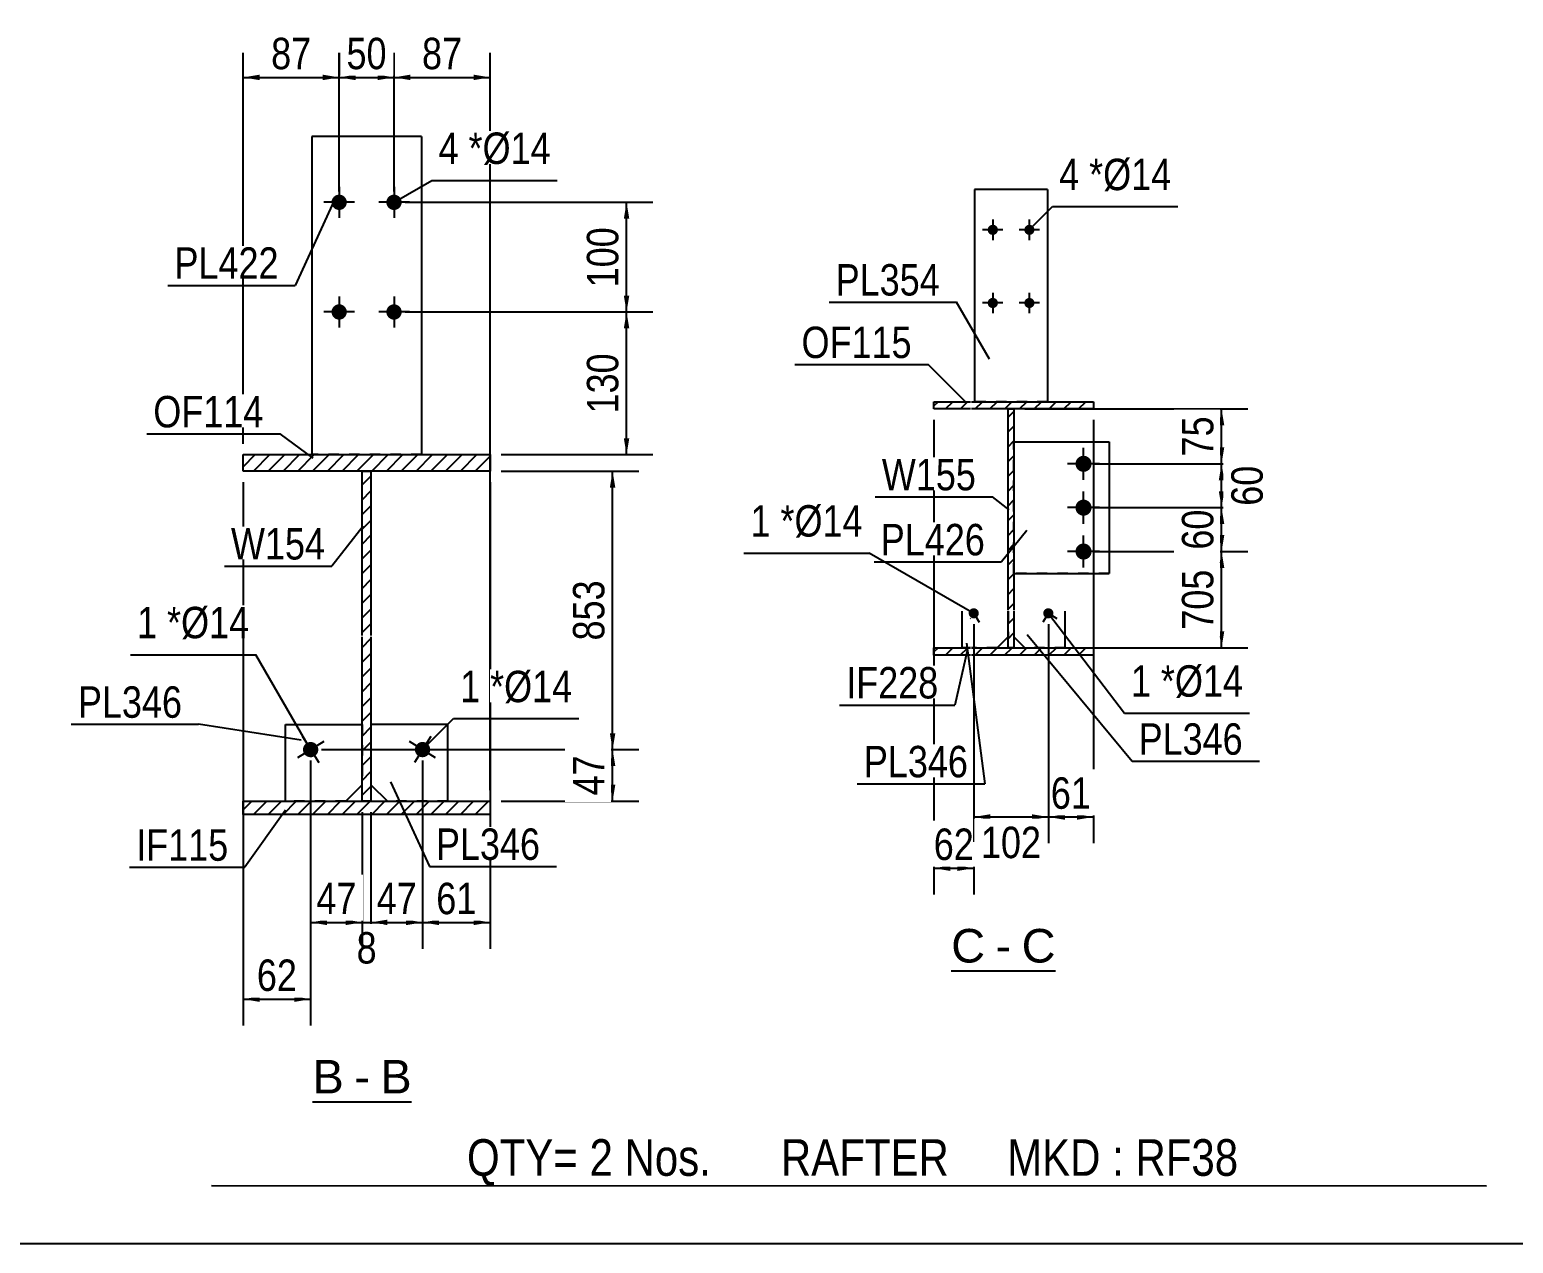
# Model space of a CAD drawing. Header units: millimetres. Extents: x -25 to 378, y -183 to 94.
# Drawn here: x 135.3 to 270.5, y -182.5 to -71.9 of the extents above; entities that cross this region are included whole.
import ezdxf

# ---------------------------------------------------------------- set-up
doc = ezdxf.new("R2010")
doc.units = ezdxf.units.MM
doc.linetypes.add('DXK_LINE_DOT1', pattern=[1.8814, 0.9407, -0.9407])
doc.styles.add('Arial', font='ARIAL.TTF', dxfattribs={"height": 0.2})
doc.styles.add('Arial Narrow', font='ARIALN.TTF', dxfattribs={"height": 0.2})

# ---------------------------------------------------------------- blocks, each defined once
blk = doc.blocks.new('Unknown-628699693-1211')
at = {"color": 5, "linetype": 'Continuous'}
blk.add_line((-22.03, -182.54), (377.97, -182.54), dxfattribs=at)
blk = doc.blocks.new('Unknown-628699693-12 - 2564')
at = {"color": 7, "linetype": 'Continuous'}
blk.add_line((219.28, -157.68), (228.78, -157.68), dxfattribs=at)
at = {"color": 0, "linetype": 'Continuous'}
for points in [[(222.36, -156.93), (222.36, -153.73), (219.28, -153.73), (219.28, -156.93)], [(224.74, -156.93), (224.74, -153.73), (223.32, -153.73), (223.32, -156.93)], [(228.78, -156.93), (228.78, -153.73), (225.7, -153.73), (225.7, -156.93)]]:
    blk.add_wipeout(points, dxfattribs=at)
at = {"color": 96, "linetype": 'Continuous', "style": 'Arial'}
for s, p in [('C', (219.28, -156.93)), ('C', (225.7, -156.93)), ('-', (223.32, -156.93))]:
    blk.add_text(s, height=3.06, dxfattribs=at).set_placement(p)
blk = doc.blocks.new('Unknown-628699693-16 - 2440')
at = {"color": 7, "linetype": 'Continuous'}
blk.add_line((161.07, -169.62), (170.1, -169.62), dxfattribs=at)
at = {"color": 0, "linetype": 'Continuous'}
for points in [[(163.92, -168.87), (163.92, -165.67), (161.07, -165.67), (161.07, -168.87)], [(166.3, -168.87), (166.3, -165.67), (164.88, -165.67), (164.88, -168.87)], [(170.1, -168.87), (170.1, -165.67), (167.26, -165.67), (167.26, -168.87)]]:
    blk.add_wipeout(points, dxfattribs=at)
at = {"color": 96, "linetype": 'Continuous', "style": 'Arial'}
for s, p in [('B', (161.07, -168.87)), ('B', (167.26, -168.87)), ('-', (164.88, -168.87))]:
    blk.add_text(s, height=3.06, dxfattribs=at).set_placement(p)
blk = doc.blocks.new('Part-628699693-2598 - 2564')
at = {"color": 2, "linetype": 'Continuous'}
for p, q in [((225, -109.45), (233.67, -109.45)), ((233.67, -109.45), (233.67, -121.45)), ((225, -121.45), (233.67, -121.45))]:
    blk.add_line(p, q, dxfattribs=at)
at = {"color": 7, "linetype": 'DXK_LINE_DOT1'}
for p, q in [((225, -121.45), (225, -109.45)), ((225, -109.45), (233.67, -109.45)), ((233.67, -121.45), (225, -121.45))]:
    blk.add_line(p, q, dxfattribs=at)
blk = doc.blocks.new('Part-628699693-3889 - 2564')
at = {"color": 7, "linetype": 'DXK_LINE_DOT1'}
for p, q in [((225, -124.89), (225, -127.22)), ((229.67, -128.22), (226, -128.22))]:
    blk.add_line(p, q, dxfattribs=at)
at = {"color": 2, "linetype": 'Continuous'}
for p, q in [((229.67, -128.22), (229.67, -124.89)), ((225, -127.22), (226, -128.22))]:
    blk.add_line(p, q, dxfattribs=at)
blk = doc.blocks.new('Bolt-628699693-2567 - 2564')
at = {"linetype": 'Continuous'}
for points in [[(231.34, -112.19, -1), (231.34, -110.72, -1)], [(231.34, -116.19, -1), (231.34, -114.72, -1)], [(231.34, -120.19, -1), (231.34, -118.72, -1)]]:
    blk.add_hatch(color=3, dxfattribs=at).paths.add_polyline_path(points)
at = {"color": 3, "linetype": 'Continuous'}
for p, q in [((231.34, -112.92), (231.34, -109.99)), ((232.81, -111.45), (229.87, -111.45)), ((231.34, -116.92), (231.34, -113.99)), ((232.81, -115.45), (229.87, -115.45)), ((231.34, -120.92), (231.34, -117.99)), ((232.81, -119.45), (229.87, -119.45))]:
    blk.add_line(p, q, dxfattribs=at)
blk = doc.blocks.new('Part-628699693-2605 - 2564')
at = {"linetype": 'Continuous'}
h = blk.add_hatch(dxfattribs=at)
h.set_pattern_fill('', scale=0.3, style=0, pattern_type=0)
h.set_pattern_definition([(45, (232.2365, -128.8872), (-0.67352, 0.67352), [])])
h.paths.add_polyline_path([(217.7, -128.89), (232.24, -128.89), (232.24, -128.22), (217.7, -128.22)])
at = {"color": 2, "linetype": 'Continuous'}
for p, q in [((217.7, -128.89), (217.7, -128.22)), ((217.7, -128.22), (221.04, -128.22)), ((221.14, -128.22), (232.24, -128.22)), ((232.24, -128.22), (232.24, -128.89)), ((221.04, -128.89), (217.7, -128.89)), ((232.24, -128.89), (221.14, -128.89))]:
    blk.add_line(p, q, dxfattribs=at)
blk = doc.blocks.new('Part-628699693-2624 - 2564')
at = {"linetype": 'Continuous'}
h = blk.add_hatch(dxfattribs=at)
h.set_pattern_fill('', scale=0.3, style=0, pattern_type=0)
h.set_pattern_definition([(45, (225.0032, -128.2206), (-0.67352, 0.67352), [])])
h.paths.add_polyline_path([(224.47, -128.22), (225, -128.22), (225, -106.45), (224.47, -106.45)])
at = {"color": 2, "linetype": 'Continuous'}
for p, q in [((224.47, -124.79), (224.47, -106.45)), ((224.47, -106.45), (225, -106.45)), ((225, -106.45), (225, -124.79)), ((224.47, -128.22), (224.47, -124.89)), ((225, -124.89), (225, -128.22)), ((225, -128.22), (224.47, -128.22))]:
    blk.add_line(p, q, dxfattribs=at)
blk = doc.blocks.new('Bolt-628699693-3938 - 2564')
at = {"linetype": 'Continuous'}
blk.add_hatch(color=3, dxfattribs=at).paths.add_polyline_path([(228.53, -125.33, -1), (227.74, -124.84, -1)])
at = {"color": 3, "linetype": 'Continuous'}
for p, q in [((228.26, -124.89), (227.64, -125.88)), ((228.93, -125.58), (227.82, -124.89))]:
    blk.add_line(p, q, dxfattribs=at)
blk = doc.blocks.new('Part-628699693-2629 - 2564')
at = {"linetype": 'Continuous'}
h = blk.add_hatch(dxfattribs=at)
h.set_pattern_fill('', scale=0.3, style=0, pattern_type=0)
h.set_pattern_definition([(45, (232.2365, -106.4547), (-0.67352, 0.67352), [])])
h.paths.add_polyline_path([(217.7, -106.45), (232.24, -106.45), (232.24, -105.79), (217.7, -105.79)])
at = {"color": 2, "linetype": 'Continuous'}
for p, q in [((217.7, -106.45), (217.7, -105.79)), ((217.7, -105.79), (221.04, -105.79)), ((221.04, -106.45), (217.7, -106.45)), ((221.14, -105.79), (232.24, -105.79)), ((232.24, -106.45), (221.14, -106.45)), ((232.24, -105.79), (232.24, -106.45))]:
    blk.add_line(p, q, dxfattribs=at)
blk = doc.blocks.new('Part-628699693-3885 - 2564')
at = {"color": 2, "linetype": 'Continuous'}
for p, q in [((228.07, -86.45), (221.4, -86.45)), ((221.4, -86.45), (221.4, -105.79)), ((228.07, -86.45), (228.07, -105.79))]:
    blk.add_line(p, q, dxfattribs=at)
at = {"color": 7, "linetype": 'DXK_LINE_DOT1'}
blk.add_line((228.07, -105.79), (221.4, -105.79), dxfattribs=at)
blk = doc.blocks.new('Part-628699693-3886 - 2564')
at = {"color": 2, "linetype": 'Continuous'}
for p, q in [((220.27, -128.22), (220.27, -124.89)), ((224.47, -127.22), (223.47, -128.22))]:
    blk.add_line(p, q, dxfattribs=at)
at = {"color": 7, "linetype": 'DXK_LINE_DOT1'}
for p, q in [((224.47, -124.89), (224.47, -127.22)), ((221.04, -128.22), (220.27, -128.22)), ((223.47, -128.22), (221.14, -128.22))]:
    blk.add_line(p, q, dxfattribs=at)
blk = doc.blocks.new('Bolt-628699693-3934 - 2564')
at = {"linetype": 'Continuous'}
for points in [[(223.54, -90.12, -1), (222.6, -90.12, -1)], [(226.87, -90.12, -1), (225.94, -90.12, -1)], [(223.54, -96.79, -1), (222.6, -96.79, -1)], [(226.87, -96.79, -1), (225.94, -96.79, -1)]]:
    blk.add_hatch(color=3, dxfattribs=at).paths.add_polyline_path(points)
at = {"color": 3, "linetype": 'Continuous'}
for p, q in [((223.07, -89.19), (223.07, -91.05)), ((226.4, -89.19), (226.4, -91.05)), ((224, -90.12), (222.14, -90.12)), ((227.34, -90.12), (225.47, -90.12)), ((223.07, -95.85), (223.07, -97.72)), ((226.4, -95.85), (226.4, -97.72)), ((224, -96.79), (222.14, -96.79)), ((227.34, -96.79), (225.47, -96.79))]:
    blk.add_line(p, q, dxfattribs=at)
blk = doc.blocks.new('Bolt-628699693-3935 - 2564')
at = {"linetype": 'Continuous'}
blk.add_hatch(color=3, dxfattribs=at).paths.add_polyline_path([(221.73, -124.84, -1), (220.94, -125.33, -1)])
at = {"color": 3, "linetype": 'Continuous'}
for p, q in [((221.04, -125.57), (221.01, -125.58)), ((221.66, -124.89), (221.14, -125.21)), ((221.21, -124.89), (221.83, -125.88))]:
    blk.add_line(p, q, dxfattribs=at)
blk = doc.blocks.new('Bolt-628699693-3733 - 2440')
at = {"linetype": 'Continuous'}
blk.add_hatch(color=3, dxfattribs=at).paths.add_polyline_path([(171.69, -137.89, -1), (170.51, -137.14, -1)])
at = {"color": 3, "linetype": 'Continuous'}
for p, q in [((171.84, -136.33), (170.36, -138.7)), ((172.29, -138.26), (169.91, -136.77))]:
    blk.add_line(p, q, dxfattribs=at)
blk = doc.blocks.new('Part-628699693-2472 - 2440')
at = {"linetype": 'Continuous'}
h = blk.add_hatch(dxfattribs=at)
h.set_pattern_fill('', scale=0.3, style=0, pattern_type=0)
h.set_pattern_definition([(45, (177.2505, -143.4157), (-0.67352, 0.67352), [])])
h.paths.add_polyline_path([(154.75, -143.42), (177.25, -143.42), (177.25, -142.22), (154.75, -142.22)])
at = {"color": 2, "linetype": 'Continuous'}
for p, q in [((154.75, -143.42), (154.75, -142.22)), ((154.75, -142.22), (177.25, -142.22)), ((177.25, -142.22), (177.25, -143.42)), ((177.25, -143.42), (154.75, -143.42))]:
    blk.add_line(p, q, dxfattribs=at)
blk = doc.blocks.new('Part-628699693-2448 - 2440')
at = {"linetype": 'Continuous'}
h = blk.add_hatch(dxfattribs=at)
h.set_pattern_fill('', scale=0.3, style=0, pattern_type=0)
h.set_pattern_definition([(45, (177.2505, -112.1157), (-0.67352, 0.67352), [])])
h.paths.add_polyline_path([(154.75, -112.12), (177.25, -112.12), (177.25, -110.62), (154.75, -110.62)])
at = {"color": 2, "linetype": 'Continuous'}
for p, q in [((154.75, -112.12), (154.75, -110.62)), ((154.75, -110.62), (177.25, -110.62)), ((177.25, -110.62), (177.25, -112.12)), ((177.25, -112.12), (154.75, -112.12))]:
    blk.add_line(p, q, dxfattribs=at)
blk = doc.blocks.new('Part-628699693-2454 - 2440')
at = {"linetype": 'Continuous'}
h = blk.add_hatch(dxfattribs=at)
h.set_pattern_fill('', scale=0.3, style=0, pattern_type=0)
h.set_pattern_definition([(45, (166.4005, -142.2157), (-0.67352, 0.67352), [])])
h.paths.add_polyline_path([(165.6, -142.22), (166.4, -142.22), (166.4, -112.12), (165.6, -112.12)])
at = {"color": 2, "linetype": 'Continuous'}
for p, q in [((165.6, -127.12), (165.6, -112.12)), ((165.6, -112.12), (166.4, -112.12)), ((166.4, -112.12), (166.4, -127.12)), ((165.6, -142.22), (165.6, -127.22)), ((166.4, -127.22), (166.4, -142.22)), ((166.4, -142.22), (165.6, -142.22))]:
    blk.add_line(p, q, dxfattribs=at)
blk = doc.blocks.new('Part-628699693-3674 - 2440')
at = {"color": 2, "linetype": 'Continuous'}
for p, q in [((171, -81.62), (161, -81.62)), ((161, -81.62), (161, -110.62)), ((171, -81.62), (171, -110.62))]:
    blk.add_line(p, q, dxfattribs=at)
at = {"color": 7, "linetype": 'DXK_LINE_DOT1'}
blk.add_line((171, -110.62), (161, -110.62), dxfattribs=at)
blk = doc.blocks.new('Part-628699693-3681 - 2440')
at = {"color": 2, "linetype": 'Continuous'}
for p, q in [((158.6, -142.22), (158.6, -135.22)), ((158.6, -135.22), (165.6, -135.22)), ((165.6, -140.72), (164.1, -142.22))]:
    blk.add_line(p, q, dxfattribs=at)
at = {"color": 7, "linetype": 'DXK_LINE_DOT1'}
for p, q in [((165.6, -135.22), (165.6, -140.72)), ((164.1, -142.22), (158.6, -142.22))]:
    blk.add_line(p, q, dxfattribs=at)
blk = doc.blocks.new('Part-628699693-3684 - 2440')
at = {"color": 2, "linetype": 'Continuous'}
for p, q in [((173.4, -135.22), (166.4, -135.22)), ((173.4, -142.22), (173.4, -135.22)), ((166.4, -140.72), (167.9, -142.22))]:
    blk.add_line(p, q, dxfattribs=at)
at = {"color": 7, "linetype": 'DXK_LINE_DOT1'}
for p, q in [((166.4, -135.22), (166.4, -140.72)), ((173.4, -142.22), (167.9, -142.22))]:
    blk.add_line(p, q, dxfattribs=at)
blk = doc.blocks.new('Bolt-628699693-3723 - 2440')
at = {"linetype": 'Continuous'}
for points in [[(164.2, -87.61, -1), (162.8, -87.61, -1)], [(169.2, -87.61, -1), (167.8, -87.61, -1)], [(164.2, -97.61, -1), (162.8, -97.61, -1)], [(169.2, -97.61, -1), (167.8, -97.61, -1)]]:
    blk.add_hatch(color=3, dxfattribs=at).paths.add_polyline_path(points)
at = {"color": 3, "linetype": 'Continuous'}
for p, q in [((163.5, -86.21), (163.5, -89.01)), ((168.5, -86.21), (168.5, -89.01)), ((164.9, -87.61), (162.1, -87.61)), ((169.9, -87.61), (167.1, -87.61)), ((163.5, -96.21), (163.5, -99.01)), ((168.5, -96.21), (168.5, -99.01)), ((164.9, -97.61), (162.1, -97.61)), ((169.9, -97.61), (167.1, -97.61))]:
    blk.add_line(p, q, dxfattribs=at)
blk = doc.blocks.new('Bolt-628699693-3730 - 2440')
at = {"linetype": 'Continuous'}
blk.add_hatch(color=3, dxfattribs=at).paths.add_polyline_path([(161.49, -137.14, -1), (160.31, -137.89, -1)])
at = {"color": 3, "linetype": 'Continuous'}
for p, q in [((160.16, -136.33), (161.64, -138.7)), ((162.09, -136.77), (159.71, -138.26))]:
    blk.add_line(p, q, dxfattribs=at)
blk = doc.blocks.new('StraightDimension-628699693-2658 - 2564')
at = {"linetype": 'Continuous'}
for points in [[(243.67, -120.95), (243.92, -119.45), (244.17, -120.95)], [(244.17, -126.72), (243.92, -128.22), (243.67, -126.72)]]:
    blk.add_hatch(color=7, dxfattribs=at).paths.add_polyline_path(points)
at = {"color": 7, "linetype": 'Continuous'}
for p, q in [((232.34, -119.45), (246.32, -119.45)), ((243.92, -128.22), (243.92, -119.45)), ((226, -128.22), (246.32, -128.22))]:
    blk.add_line(p, q, dxfattribs=at)
at = {"color": 0}
blk.add_wipeout([(243.77, -120.5), (239.57, -120.5), (239.57, -127.18), (243.77, -127.18)], dxfattribs=at)
at = {"color": 3, "style": 'Arial Narrow'}
blk.add_text('705', height=2.863, rotation=90.0002, dxfattribs=at).set_placement((243.17, -126.58))
blk = doc.blocks.new('StraightDimension-628699693-2668 - 2564')
at = {"linetype": 'Continuous'}
for points in [[(243.67, -107.95), (243.92, -106.45), (244.17, -107.95)], [(244.17, -109.95), (243.92, -111.45), (243.67, -109.95)]]:
    blk.add_hatch(color=7, dxfattribs=at).paths.add_polyline_path(points)
at = {"color": 7, "linetype": 'Continuous'}
for p, q in [((226, -106.45), (246.32, -106.45)), ((243.92, -111.45), (243.92, -106.45)), ((232.34, -111.45), (246.32, -111.45))]:
    blk.add_line(p, q, dxfattribs=at)
at = {"color": 0}
blk.add_wipeout([(243.77, -106.53), (239.57, -106.53), (239.57, -111.38), (243.77, -111.38)], dxfattribs=at)
at = {"color": 3, "style": 'Arial Narrow'}
blk.add_text('75', height=2.863, rotation=90.0002, dxfattribs=at).set_placement((243.17, -110.78))
blk = doc.blocks.new('StraightDimension-628699693-2646 - 2564')
at = {"linetype": 'Continuous'}
for points in [[(229.64, -143.91), (228.14, -143.66), (229.64, -143.41)], [(230.74, -143.41), (232.24, -143.66), (230.74, -143.91)]]:
    blk.add_hatch(color=7, dxfattribs=at).paths.add_polyline_path(points)
at = {"color": 7, "linetype": 'Continuous'}
for p, q in [((232.24, -107.45), (232.24, -146.06)), ((228.14, -126.09), (228.14, -146.06)), ((228.14, -143.66), (232.24, -143.66))]:
    blk.add_line(p, q, dxfattribs=at)
at = {"color": 0}
blk.add_wipeout([(232.61, -143.51), (232.61, -139.31), (227.76, -139.31), (227.76, -143.51)], dxfattribs=at)
at = {"color": 3, "style": 'Arial Narrow'}
blk.add_text('61', height=2.863, dxfattribs=at).set_placement((228.36, -142.91))
blk = doc.blocks.new('StraightDimension-628699693-4016 - 2564')
at = {"linetype": 'Continuous'}
for points in [[(243.67, -116.95), (243.92, -115.45), (244.17, -116.95)], [(244.17, -117.95), (243.92, -119.45), (243.67, -117.95)]]:
    blk.add_hatch(color=7, dxfattribs=at).paths.add_polyline_path(points)
at = {"color": 7, "linetype": 'Continuous'}
for p, q in [((232.34, -115.45), (246.32, -115.45)), ((243.92, -119.45), (243.92, -115.45)), ((232.34, -119.45), (246.32, -119.45))]:
    blk.add_line(p, q, dxfattribs=at)
at = {"color": 0}
blk.add_wipeout([(243.77, -115.03), (239.57, -115.03), (239.57, -119.88), (243.77, -119.88)], dxfattribs=at)
at = {"color": 3, "style": 'Arial Narrow'}
blk.add_text('60', height=2.863, rotation=90.0002, dxfattribs=at).set_placement((243.17, -119.28))
blk = doc.blocks.new('StraightDimension-628699693-2635 - 2564')
at = {"linetype": 'Continuous'}
for points in [[(219.2, -148.58), (217.7, -148.33), (219.2, -148.08)], [(219.84, -148.08), (221.34, -148.33), (219.84, -148.58)]]:
    blk.add_hatch(color=7, dxfattribs=at).paths.add_polyline_path(points)
at = {"color": 7, "linetype": 'Continuous'}
for p, q in [((217.7, -107.45), (217.7, -150.73)), ((221.34, -126.09), (221.34, -150.73)), ((217.7, -148.33), (221.34, -148.33))]:
    blk.add_line(p, q, dxfattribs=at)
at = {"color": 0}
blk.add_wipeout([(221.95, -148.18), (221.95, -143.98), (217.09, -143.98), (217.09, -148.18)], dxfattribs=at)
at = {"color": 3, "style": 'Arial Narrow'}
blk.add_text('62', height=2.863, dxfattribs=at).set_placement((217.69, -147.58))
blk = doc.blocks.new('StraightDimension-628699693-2642 - 2564')
at = {"linetype": 'Continuous'}
for points in [[(222.84, -143.91), (221.34, -143.66), (222.84, -143.41)], [(226.64, -143.41), (228.14, -143.66), (226.64, -143.91)]]:
    blk.add_hatch(color=7, dxfattribs=at).paths.add_polyline_path(points)
at = {"color": 7, "linetype": 'Continuous'}
for p, q in [((221.34, -126.09), (221.34, -145.91)), ((228.14, -126.09), (228.14, -145.91)), ((221.34, -143.66), (228.14, -143.66))]:
    blk.add_line(p, q, dxfattribs=at)
at = {"color": 0}
blk.add_wipeout([(228.08, -148.01), (228.08, -143.81), (221.39, -143.81), (221.39, -148.01)], dxfattribs=at)
at = {"color": 3, "style": 'Arial Narrow'}
blk.add_text('102', height=2.863, dxfattribs=at).set_placement((221.99, -147.41))
blk = doc.blocks.new('StraightDimension-628699693-4018 - 2564')
at = {"linetype": 'Continuous'}
for points in [[(243.67, -112.95), (243.92, -111.45), (244.17, -112.95)], [(244.17, -113.95), (243.92, -115.45), (243.67, -113.95)]]:
    blk.add_hatch(color=7, dxfattribs=at).paths.add_polyline_path(points)
at = {"color": 7, "linetype": 'Continuous'}
for p, q in [((232.34, -111.45), (246.17, -111.45)), ((243.92, -115.45), (243.92, -111.45)), ((232.34, -115.45), (246.17, -115.45))]:
    blk.add_line(p, q, dxfattribs=at)
at = {"color": 0}
blk.add_wipeout([(248.27, -111.03), (244.07, -111.03), (244.07, -115.88), (248.27, -115.88)], dxfattribs=at)
at = {"color": 3, "style": 'Arial Narrow'}
blk.add_text('60', height=2.863, rotation=90.0002, dxfattribs=at).set_placement((247.67, -115.28))
blk = doc.blocks.new('StraightDimension-628699693-2508 - 2440')
at = {"linetype": 'Continuous'}
for points in [[(167.9, -153.52), (166.4, -153.27), (167.9, -153.02)], [(169.6, -153.02), (171.1, -153.27), (169.6, -153.52)]]:
    blk.add_hatch(color=7, dxfattribs=at).paths.add_polyline_path(points)
at = {"color": 7, "linetype": 'Continuous'}
for p, q in [((171.1, -138.52), (171.1, -155.67)), ((166.4, -143.22), (166.4, -155.67)), ((166.4, -153.27), (171.1, -153.27))]:
    blk.add_line(p, q, dxfattribs=at)
at = {"color": 0}
blk.add_wipeout([(171.18, -153.12), (171.18, -148.92), (166.32, -148.92), (166.32, -153.12)], dxfattribs=at)
at = {"color": 3, "style": 'Arial Narrow'}
blk.add_text('47', height=2.863, dxfattribs=at).set_placement((166.92, -152.52))
blk = doc.blocks.new('StraightDimension-628699693-2536 - 2440')
at = {"linetype": 'Continuous'}
for points in [[(188.17, -113.62), (188.42, -112.12), (188.67, -113.62)], [(188.67, -136.02), (188.42, -137.52), (188.17, -136.02)]]:
    blk.add_hatch(color=7, dxfattribs=at).paths.add_polyline_path(points)
at = {"color": 7, "linetype": 'Continuous'}
for p, q in [((178.25, -112.12), (190.82, -112.12)), ((188.42, -137.52), (188.42, -112.12)), ((161.9, -137.52), (190.82, -137.52))]:
    blk.add_line(p, q, dxfattribs=at)
at = {"color": 0}
blk.add_wipeout([(188.27, -121.47), (184.07, -121.47), (184.07, -128.16), (188.27, -128.16)], dxfattribs=at)
at = {"color": 3, "style": 'Arial Narrow'}
blk.add_text('853', height=2.863, rotation=90.0002, dxfattribs=at).set_placement((187.67, -127.56))
blk = doc.blocks.new('StraightDimension-628699693-2512 - 2440')
at = {"linetype": 'Continuous'}
for points in [[(164.1, -153.02), (165.6, -153.27), (164.1, -153.52)], [(167.9, -153.52), (166.4, -153.27), (167.9, -153.02)]]:
    blk.add_hatch(color=7, dxfattribs=at).paths.add_polyline_path(points)
at = {"color": 7, "linetype": 'Continuous'}
for p, q in [((165.6, -143.22), (165.6, -155.52)), ((166.4, -143.22), (166.4, -155.52)), ((165.6, -153.27), (166.4, -153.27))]:
    blk.add_line(p, q, dxfattribs=at)
at = {"color": 0}
blk.add_wipeout([(167.51, -157.62), (167.51, -153.42), (164.49, -153.42), (164.49, -157.62)], dxfattribs=at)
at = {"color": 3, "style": 'Arial Narrow'}
blk.add_text('8', height=2.86, dxfattribs=at).set_placement((165.09, -157.02))
blk = doc.blocks.new('StraightDimension-628699693-2490 - 2440')
at = {"linetype": 'Continuous'}
for points in [[(162.4, -153.52), (160.9, -153.27), (162.4, -153.02)], [(164.1, -153.02), (165.6, -153.27), (164.1, -153.52)]]:
    blk.add_hatch(color=7, dxfattribs=at).paths.add_polyline_path(points)
at = {"color": 7, "linetype": 'Continuous'}
for p, q in [((160.9, -138.52), (160.9, -155.67)), ((165.6, -143.22), (165.6, -155.67)), ((160.9, -153.27), (165.6, -153.27))]:
    blk.add_line(p, q, dxfattribs=at)
at = {"color": 0}
blk.add_wipeout([(165.68, -153.12), (165.68, -148.92), (160.82, -148.92), (160.82, -153.12)], dxfattribs=at)
at = {"color": 3, "style": 'Arial Narrow'}
blk.add_text('47', height=2.863, dxfattribs=at).set_placement((161.42, -152.52))
blk = doc.blocks.new('StraightDimension-628699693-2543 - 2440')
at = {"linetype": 'Continuous'}
for points in [[(188.17, -139.02), (188.42, -137.52), (188.67, -139.02)], [(188.67, -140.72), (188.42, -142.22), (188.17, -140.72)]]:
    blk.add_hatch(color=7, dxfattribs=at).paths.add_polyline_path(points)
at = {"color": 7, "linetype": 'Continuous'}
for p, q in [((161.9, -137.52), (190.82, -137.52)), ((188.42, -142.22), (188.42, -137.52)), ((178.25, -142.22), (190.82, -142.22))]:
    blk.add_line(p, q, dxfattribs=at)
at = {"color": 0}
blk.add_wipeout([(188.27, -137.44), (184.07, -137.44), (184.07, -142.29), (188.27, -142.29)], dxfattribs=at)
at = {"color": 3, "style": 'Arial Narrow'}
blk.add_text('47', height=2.863, rotation=90.0002, dxfattribs=at).set_placement((187.67, -141.69))
blk = doc.blocks.new('StraightDimension-628699693-2494 - 2440')
at = {"linetype": 'Continuous'}
for points in [[(156.25, -160.52), (154.75, -160.27), (156.25, -160.02)], [(159.4, -160.02), (160.9, -160.27), (159.4, -160.52)]]:
    blk.add_hatch(color=7, dxfattribs=at).paths.add_polyline_path(points)
at = {"color": 7, "linetype": 'Continuous'}
for p, q in [((154.75, -113.12), (154.75, -162.67)), ((160.9, -138.52), (160.9, -162.67)), ((154.75, -160.27), (160.9, -160.27))]:
    blk.add_line(p, q, dxfattribs=at)
at = {"color": 0}
blk.add_wipeout([(160.25, -160.12), (160.25, -155.92), (155.4, -155.92), (155.4, -160.12)], dxfattribs=at)
at = {"color": 3, "style": 'Arial Narrow'}
blk.add_text('62', height=2.863, dxfattribs=at).set_placement((156, -159.52))
blk = doc.blocks.new('StraightDimension-628699693-2501 - 2440')
at = {"linetype": 'Continuous'}
for points in [[(172.6, -153.52), (171.1, -153.27), (172.6, -153.02)], [(175.75, -153.02), (177.25, -153.27), (175.75, -153.52)]]:
    blk.add_hatch(color=7, dxfattribs=at).paths.add_polyline_path(points)
at = {"color": 7, "linetype": 'Continuous'}
for p, q in [((177.25, -113.12), (177.25, -155.67)), ((171.1, -138.52), (171.1, -155.67)), ((171.1, -153.27), (177.25, -153.27))]:
    blk.add_line(p, q, dxfattribs=at)
at = {"color": 0}
blk.add_wipeout([(176.6, -153.12), (176.6, -148.92), (171.75, -148.92), (171.75, -153.12)], dxfattribs=at)
at = {"color": 3, "style": 'Arial Narrow'}
blk.add_text('61', height=2.863, dxfattribs=at).set_placement((172.35, -152.52))
blk = doc.blocks.new('StraightDimension-628699693-2551 - 2440')
at = {"linetype": 'Continuous'}
for points in [[(189.44, -89.11), (189.69, -87.61), (189.94, -89.11)], [(189.94, -96.11), (189.69, -97.61), (189.44, -96.11)]]:
    blk.add_hatch(color=7, dxfattribs=at).paths.add_polyline_path(points)
at = {"color": 7, "linetype": 'Continuous'}
for p, q in [((169.5, -87.61), (192.09, -87.61)), ((189.69, -97.61), (189.69, -87.61)), ((169.5, -97.61), (192.09, -97.61))]:
    blk.add_line(p, q, dxfattribs=at)
at = {"color": 0}
blk.add_wipeout([(189.54, -89.27), (185.34, -89.27), (185.34, -95.96), (189.54, -95.96)], dxfattribs=at)
at = {"color": 3, "style": 'Arial Narrow'}
blk.add_text('100', height=2.863, rotation=90.0002, dxfattribs=at).set_placement((188.94, -95.36))
blk = doc.blocks.new('StraightDimension-628699693-2555 - 2440')
at = {"linetype": 'Continuous'}
for points in [[(189.44, -99.11), (189.69, -97.61), (189.94, -99.11)], [(189.94, -109.12), (189.69, -110.62), (189.44, -109.12)]]:
    blk.add_hatch(color=7, dxfattribs=at).paths.add_polyline_path(points)
at = {"color": 7, "linetype": 'Continuous'}
for p, q in [((169.5, -97.61), (192.09, -97.61)), ((189.69, -110.62), (189.69, -97.61)), ((178.25, -110.62), (192.09, -110.62))]:
    blk.add_line(p, q, dxfattribs=at)
at = {"color": 0}
blk.add_wipeout([(189.54, -100.77), (185.34, -100.77), (185.34, -107.46), (189.54, -107.46)], dxfattribs=at)
at = {"color": 3, "style": 'Arial Narrow'}
blk.add_text('130', height=2.863, rotation=90.0002, dxfattribs=at).set_placement((188.94, -106.86))
blk = doc.blocks.new('StraightDimension-628699693-4261 - 2440')
at = {"linetype": 'Continuous'}
for points in [[(170, -76.47), (168.5, -76.22), (170, -75.97)], [(175.75, -75.97), (177.25, -76.22), (175.75, -76.47)]]:
    blk.add_hatch(color=7, dxfattribs=at).paths.add_polyline_path(points)
at = {"color": 7, "linetype": 'Continuous'}
for p, q in [((168.5, -86.61), (168.5, -73.97)), ((177.25, -141.22), (177.25, -73.97)), ((168.5, -76.22), (177.25, -76.22))]:
    blk.add_line(p, q, dxfattribs=at)
at = {"color": 0}
blk.add_wipeout([(175.3, -76.07), (175.3, -71.87), (170.45, -71.87), (170.45, -76.07)], dxfattribs=at)
at = {"color": 3, "style": 'Arial Narrow'}
blk.add_text('87', height=2.863, dxfattribs=at).set_placement((171.05, -75.47))
blk = doc.blocks.new('StraightDimension-628699693-4262 - 2440')
at = {"linetype": 'Continuous'}
for points in [[(165, -76.47), (163.5, -76.22), (165, -75.97)], [(167, -75.97), (168.5, -76.22), (167, -76.47)]]:
    blk.add_hatch(color=7, dxfattribs=at).paths.add_polyline_path(points)
at = {"color": 7, "linetype": 'Continuous'}
for p, q in [((163.5, -86.61), (163.5, -73.97)), ((168.5, -86.61), (168.5, -73.97)), ((163.5, -76.22), (168.5, -76.22))]:
    blk.add_line(p, q, dxfattribs=at)
at = {"color": 0}
blk.add_wipeout([(168.43, -76.07), (168.43, -71.87), (163.57, -71.87), (163.57, -76.07)], dxfattribs=at)
at = {"color": 3, "style": 'Arial Narrow'}
blk.add_text('50', height=2.863, dxfattribs=at).set_placement((164.17, -75.47))
blk = doc.blocks.new('StraightDimension-628699693-4263 - 2440')
at = {"linetype": 'Continuous'}
for points in [[(156.25, -76.47), (154.75, -76.22), (156.25, -75.97)], [(162, -75.97), (163.5, -76.22), (162, -76.47)]]:
    blk.add_hatch(color=7, dxfattribs=at).paths.add_polyline_path(points)
at = {"color": 7, "linetype": 'Continuous'}
for p, q in [((154.75, -109.62), (154.75, -73.97)), ((163.5, -86.61), (163.5, -73.97)), ((154.75, -76.22), (163.5, -76.22))]:
    blk.add_line(p, q, dxfattribs=at)
at = {"color": 0}
blk.add_wipeout([(161.55, -76.07), (161.55, -71.87), (156.7, -71.87), (156.7, -76.07)], dxfattribs=at)
at = {"color": 3, "style": 'Arial Narrow'}
blk.add_text('87', height=2.863, dxfattribs=at).set_placement((157.3, -75.47))
blk = doc.blocks.new('CBS_CALLOFF-628699693-5247')
at = {"color": 7, "linetype": 'Continuous'}
blk.add_line((151.85, -177.27), (268.08, -177.29), dxfattribs=at)
at = {"color": 3, "linetype": 'Continuous', "style": 'Arial Narrow'}
blk.add_text('QTY= 2 Nos.      RAFTER     MKD : RF38', height=3.3405, dxfattribs=at).set_placement((175.15, -176.38))
blk = doc.blocks.new('Mark-628699693-2594 - 2564')
at = {"color": 7, "linetype": 'Continuous'}
blk.add_line((226.18, -117.54), (223.87, -120.4), dxfattribs=at)
at = {"color": 0}
blk.add_wipeout([(222.37, -119.8), (222.37, -116.8), (212.86, -116.8), (212.86, -119.8)], dxfattribs=at)
blk.add_wipeout([(222.37, -119.8), (222.37, -116.8), (212.86, -116.8), (212.86, -119.8)], dxfattribs=at)
at = {"color": 7, "linetype": 'Continuous'}
blk.add_line((212.26, -120.4), (223.87, -120.4), dxfattribs=at)
at = {"color": 3, "style": 'Arial Narrow'}
blk.add_text('PL426', height=2.863, dxfattribs=at).set_placement((212.86, -119.8))
blk = doc.blocks.new('Mark-628699693-2601 - 2564')
at = {"color": 7, "linetype": 'Continuous'}
blk.add_line((220.72, -128.52), (219.62, -133.45), dxfattribs=at)
at = {"color": 0}
blk.add_wipeout([(218.12, -132.85), (218.12, -129.85), (209.71, -129.85), (209.71, -132.85)], dxfattribs=at)
blk.add_wipeout([(218.12, -132.85), (218.12, -129.85), (209.71, -129.85), (209.71, -132.85)], dxfattribs=at)
at = {"color": 7, "linetype": 'Continuous'}
blk.add_line((209.11, -133.45), (219.62, -133.45), dxfattribs=at)
at = {"color": 3, "style": 'Arial Narrow'}
blk.add_text('IF228', height=2.863, dxfattribs=at).set_placement((209.71, -132.85))
blk = doc.blocks.new('Mark-628699693-3978 - 2564')
at = {"color": 7, "linetype": 'Continuous'}
for p, q in [((226.4, -90.12), (228.52, -88)), ((228.52, -88), (239.94, -88))]:
    blk.add_line(p, q, dxfattribs=at)
at = {"color": 0}
for points in [[(230.95, -86.5), (230.95, -83.5), (229.12, -83.5), (229.12, -86.5)], [(233.13, -86.5), (233.13, -83.5), (231.85, -83.5), (231.85, -86.5)]]:
    blk.add_wipeout(points, dxfattribs=at)
for points in [[(230.95, -86.5), (230.95, -83.5), (229.12, -83.5), (229.12, -86.5)], [(233.13, -86.5), (233.13, -83.5), (231.85, -83.5), (231.85, -86.5)]]:
    blk.add_wipeout(points, dxfattribs=at)
at = {"color": 3, "style": 'Arial Narrow'}
blk.add_text('4', height=2.86, dxfattribs=at).set_placement((229.12, -86.5))
at = {"color": 0}
blk.add_wipeout([(239.34, -86.5), (239.34, -83.5), (233.13, -83.5), (233.13, -86.5)], dxfattribs=at)
blk.add_wipeout([(239.34, -86.5), (239.34, -83.5), (233.13, -83.5), (233.13, -86.5)], dxfattribs=at)
at = {"color": 3, "style": 'Arial Narrow'}
for s, height, p in [('*', 2.86, (231.85, -86.5)), ('Ø14', 2.863, (233.13, -86.5))]:
    blk.add_text(s, height=height, dxfattribs=at).set_placement(p)
blk = doc.blocks.new('Mark-628699693-2620 - 2564')
at = {"color": 7, "linetype": 'Continuous'}
blk.add_line((224.57, -115.64), (223.05, -114.47), dxfattribs=at)
at = {"color": 0}
blk.add_wipeout([(221.55, -113.87), (221.55, -110.87), (212.96, -110.87), (212.96, -113.87)], dxfattribs=at)
blk.add_wipeout([(221.55, -113.87), (221.55, -110.87), (212.96, -110.87), (212.96, -113.87)], dxfattribs=at)
at = {"color": 7, "linetype": 'Continuous'}
blk.add_line((212.36, -114.47), (223.05, -114.47), dxfattribs=at)
at = {"color": 3, "style": 'Arial Narrow'}
blk.add_text('W155', height=2.863, dxfattribs=at).set_placement((212.96, -113.87))
blk = doc.blocks.new('Mark-628699693-2625 - 2564')
at = {"color": 7, "linetype": 'Continuous'}
blk.add_line((220.72, -105.94), (217.19, -102.41), dxfattribs=at)
at = {"color": 0}
blk.add_wipeout([(215.69, -101.81), (215.69, -98.81), (205.64, -98.81), (205.64, -101.81)], dxfattribs=at)
blk.add_wipeout([(215.69, -101.81), (215.69, -98.81), (205.64, -98.81), (205.64, -101.81)], dxfattribs=at)
at = {"color": 7, "linetype": 'Continuous'}
blk.add_line((205.04, -102.41), (217.19, -102.41), dxfattribs=at)
at = {"color": 3, "style": 'Arial Narrow'}
blk.add_text('OF115', height=2.863, dxfattribs=at).set_placement((205.64, -101.81))
blk = doc.blocks.new('Mark-628699693-3969 - 2564')
at = {"color": 7, "linetype": 'Continuous'}
blk.add_line((222.76, -101.9), (219.76, -96.71), dxfattribs=at)
at = {"color": 0}
blk.add_wipeout([(218.26, -96.11), (218.26, -93.11), (208.75, -93.11), (208.75, -96.11)], dxfattribs=at)
blk.add_wipeout([(218.26, -96.11), (218.26, -93.11), (208.75, -93.11), (208.75, -96.11)], dxfattribs=at)
at = {"color": 7, "linetype": 'Continuous'}
blk.add_line((208.15, -96.71), (219.76, -96.71), dxfattribs=at)
at = {"color": 3, "style": 'Arial Narrow'}
blk.add_text('PL354', height=2.863, dxfattribs=at).set_placement((208.75, -96.11))
blk = doc.blocks.new('Mark-628699693-3972 - 2564')
at = {"color": 0}
blk.add_wipeout([(220.83, -140.04), (220.83, -137.04), (211.32, -137.04), (211.32, -140.04)], dxfattribs=at)
blk.add_wipeout([(220.83, -140.04), (220.83, -137.04), (211.32, -137.04), (211.32, -140.04)], dxfattribs=at)
at = {"color": 7, "linetype": 'Continuous'}
for p in [(220.67, -127.82), (210.72, -140.64)]:
    blk.add_line(p, (222.33, -140.64), dxfattribs=at)
at = {"color": 3, "style": 'Arial Narrow'}
blk.add_text('PL346', height=2.863, dxfattribs=at).set_placement((211.32, -140.04))
blk = doc.blocks.new('Mark-628699693-3975 - 2564')
at = {"color": 0}
blk.add_wipeout([(245.87, -137.98), (245.87, -134.98), (236.36, -134.98), (236.36, -137.98)], dxfattribs=at)
blk.add_wipeout([(245.87, -137.98), (245.87, -134.98), (236.36, -134.98), (236.36, -137.98)], dxfattribs=at)
at = {"color": 7, "linetype": 'Continuous'}
for p, q in [((226.19, -127.03), (235.76, -138.58)), ((235.76, -138.58), (247.37, -138.58))]:
    blk.add_line(p, q, dxfattribs=at)
at = {"color": 3, "style": 'Arial Narrow'}
blk.add_text('PL346', height=2.863, dxfattribs=at).set_placement((236.36, -137.98))
blk = doc.blocks.new('Mark-628699693-3979 - 2564')
at = {"color": 7, "linetype": 'Continuous'}
blk.add_line((235.06, -134.19), (246.48, -134.19), dxfattribs=at)
at = {"color": 0}
for points in [[(237.49, -132.69), (237.49, -129.69), (235.66, -129.69), (235.66, -132.69)], [(239.67, -132.69), (239.67, -129.69), (238.39, -129.69), (238.39, -132.69)]]:
    blk.add_wipeout(points, dxfattribs=at)
for points in [[(237.49, -132.69), (237.49, -129.69), (235.66, -129.69), (235.66, -132.69)], [(239.67, -132.69), (239.67, -129.69), (238.39, -129.69), (238.39, -132.69)]]:
    blk.add_wipeout(points, dxfattribs=at)
at = {"color": 7, "linetype": 'Continuous'}
blk.add_line((228.14, -125.09), (235.06, -134.19), dxfattribs=at)
at = {"color": 3, "style": 'Arial Narrow'}
blk.add_text('1', height=2.86, dxfattribs=at).set_placement((235.66, -132.69))
at = {"color": 0}
blk.add_wipeout([(245.88, -132.69), (245.88, -129.69), (239.67, -129.69), (239.67, -132.69)], dxfattribs=at)
blk.add_wipeout([(245.88, -132.69), (245.88, -129.69), (239.67, -129.69), (239.67, -132.69)], dxfattribs=at)
at = {"color": 3, "style": 'Arial Narrow'}
for s, height, p in [('Ø14', 2.863, (239.67, -132.69)), ('*', 2.86, (238.39, -132.69))]:
    blk.add_text(s, height=height, dxfattribs=at).set_placement(p)
blk = doc.blocks.new('Mark-628699693-3980 - 2564')
at = {"color": 7, "linetype": 'Continuous'}
for p in [(200.39, -119.59), (221.34, -125.09)]:
    blk.add_line(p, (211.81, -119.59), dxfattribs=at)
at = {"color": 0}
for points in [[(202.82, -118.09), (202.82, -115.09), (200.99, -115.09), (200.99, -118.09)], [(205, -118.09), (205, -115.09), (203.72, -115.09), (203.72, -118.09)]]:
    blk.add_wipeout(points, dxfattribs=at)
for points in [[(202.82, -118.09), (202.82, -115.09), (200.99, -115.09), (200.99, -118.09)], [(205, -118.09), (205, -115.09), (203.72, -115.09), (203.72, -118.09)]]:
    blk.add_wipeout(points, dxfattribs=at)
at = {"color": 3, "style": 'Arial Narrow'}
blk.add_text('1', height=2.86, dxfattribs=at).set_placement((200.99, -118.09))
at = {"color": 0}
blk.add_wipeout([(211.21, -118.09), (211.21, -115.09), (205, -115.09), (205, -118.09)], dxfattribs=at)
blk.add_wipeout([(211.21, -118.09), (211.21, -115.09), (205, -115.09), (205, -118.09)], dxfattribs=at)
at = {"color": 3, "style": 'Arial Narrow'}
for s, height, p in [('*', 2.86, (203.72, -118.09)), ('Ø14', 2.863, (205, -118.09))]:
    blk.add_text(s, height=height, dxfattribs=at).set_placement(p)
blk = doc.blocks.new('Mark-628699693-2468 - 2440')
at = {"color": 7, "linetype": 'Continuous'}
blk.add_line((158.62, -143.03), (154.91, -148.25), dxfattribs=at)
at = {"color": 0}
blk.add_wipeout([(153.41, -147.65), (153.41, -144.65), (145, -144.65), (145, -147.65)], dxfattribs=at)
blk.add_wipeout([(153.41, -147.65), (153.41, -144.65), (145, -144.65), (145, -147.65)], dxfattribs=at)
at = {"color": 7, "linetype": 'Continuous'}
blk.add_line((144.4, -148.25), (154.91, -148.25), dxfattribs=at)
at = {"color": 3, "style": 'Arial Narrow'}
blk.add_text('IF115', height=2.863, dxfattribs=at).set_placement((145, -147.65))
blk = doc.blocks.new('Mark-628699693-2444 - 2440')
at = {"color": 7, "linetype": 'Continuous'}
blk.add_line((161.12, -110.95), (158.11, -108.73), dxfattribs=at)
at = {"color": 0}
blk.add_wipeout([(156.61, -108.13), (156.61, -105.13), (146.56, -105.13), (146.56, -108.13)], dxfattribs=at)
blk.add_wipeout([(156.61, -108.13), (156.61, -105.13), (146.56, -105.13), (146.56, -108.13)], dxfattribs=at)
at = {"color": 7, "linetype": 'Continuous'}
blk.add_line((145.96, -108.73), (158.11, -108.73), dxfattribs=at)
at = {"color": 3, "style": 'Arial Narrow'}
blk.add_text('OF114', height=2.863, dxfattribs=at).set_placement((146.56, -108.13))
blk = doc.blocks.new('Mark-628699693-3773 - 2440')
at = {"color": 7, "linetype": 'Continuous'}
blk.add_line((163.03, -87.45), (159.49, -95.18), dxfattribs=at)
at = {"color": 0}
blk.add_wipeout([(157.99, -94.58), (157.99, -91.58), (148.49, -91.58), (148.49, -94.58)], dxfattribs=at)
blk.add_wipeout([(157.99, -94.58), (157.99, -91.58), (148.49, -91.58), (148.49, -94.58)], dxfattribs=at)
at = {"color": 7, "linetype": 'Continuous'}
blk.add_line((147.89, -95.18), (159.49, -95.18), dxfattribs=at)
at = {"color": 3, "style": 'Arial Narrow'}
blk.add_text('PL422', height=2.863, dxfattribs=at).set_placement((148.49, -94.58))
blk = doc.blocks.new('Mark-628699693-2450 - 2440')
at = {"color": 0}
blk.add_wipeout([(162.23, -120.18), (162.23, -117.18), (153.64, -117.18), (153.64, -120.18)], dxfattribs=at)
blk.add_wipeout([(162.23, -120.18), (162.23, -117.18), (153.64, -117.18), (153.64, -120.18)], dxfattribs=at)
at = {"color": 7, "linetype": 'Continuous'}
for p in [(165.69, -117.14), (153.04, -120.78)]:
    blk.add_line(p, (162.83, -120.78), dxfattribs=at)
at = {"color": 3, "style": 'Arial Narrow'}
blk.add_text('W154', height=2.863, dxfattribs=at).set_placement((153.64, -120.18))
blk = doc.blocks.new('Mark-628699693-3776 - 2440')
at = {"color": 7, "linetype": 'Continuous'}
blk.add_line((160.03, -136.65), (150.69, -135.21), dxfattribs=at)
at = {"color": 0}
blk.add_wipeout([(149.19, -134.61), (149.19, -131.61), (139.69, -131.61), (139.69, -134.61)], dxfattribs=at)
blk.add_wipeout([(149.19, -134.61), (149.19, -131.61), (139.69, -131.61), (139.69, -134.61)], dxfattribs=at)
at = {"color": 7, "linetype": 'Continuous'}
blk.add_line((139.09, -135.21), (150.69, -135.21), dxfattribs=at)
at = {"color": 3, "style": 'Arial Narrow'}
blk.add_text('PL346', height=2.863, dxfattribs=at).set_placement((139.69, -134.61))
blk = doc.blocks.new('Mark-628699693-3779 - 2440')
at = {"color": 0}
blk.add_wipeout([(181.82, -147.57), (181.82, -144.57), (172.32, -144.57), (172.32, -147.57)], dxfattribs=at)
blk.add_wipeout([(181.82, -147.57), (181.82, -144.57), (172.32, -144.57), (172.32, -147.57)], dxfattribs=at)
at = {"color": 7, "linetype": 'Continuous'}
for p, q in [((168.18, -140.44), (171.72, -148.17)), ((171.72, -148.17), (183.32, -148.17))]:
    blk.add_line(p, q, dxfattribs=at)
at = {"color": 3, "style": 'Arial Narrow'}
blk.add_text('PL346', height=2.863, dxfattribs=at).set_placement((172.32, -147.57))
blk = doc.blocks.new('Mark-628699693-3782 - 2440')
at = {"color": 7, "linetype": 'Continuous'}
for p, q in [((168.5, -87.61), (171.96, -85.61)), ((171.96, -85.61), (183.38, -85.61))]:
    blk.add_line(p, q, dxfattribs=at)
at = {"color": 0}
for points in [[(174.39, -84.11), (174.39, -81.11), (172.56, -81.11), (172.56, -84.11)], [(176.57, -84.11), (176.57, -81.11), (175.29, -81.11), (175.29, -84.11)]]:
    blk.add_wipeout(points, dxfattribs=at)
for points in [[(174.39, -84.11), (174.39, -81.11), (172.56, -81.11), (172.56, -84.11)], [(176.57, -84.11), (176.57, -81.11), (175.29, -81.11), (175.29, -84.11)]]:
    blk.add_wipeout(points, dxfattribs=at)
at = {"color": 3, "style": 'Arial Narrow'}
blk.add_text('4', height=2.86, dxfattribs=at).set_placement((172.56, -84.11))
at = {"color": 0}
blk.add_wipeout([(182.78, -84.11), (182.78, -81.11), (176.57, -81.11), (176.57, -84.11)], dxfattribs=at)
blk.add_wipeout([(182.78, -84.11), (182.78, -81.11), (176.57, -81.11), (176.57, -84.11)], dxfattribs=at)
at = {"color": 3, "style": 'Arial Narrow'}
for s, height, p in [('*', 2.86, (175.29, -84.11)), ('Ø14', 2.863, (176.57, -84.11))]:
    blk.add_text(s, height=height, dxfattribs=at).set_placement(p)
blk = doc.blocks.new('Mark-628699693-3783 - 2440')
at = {"color": 7, "linetype": 'Continuous'}
for p, q in [((171.1, -137.52), (173.93, -134.69)), ((173.93, -134.69), (185.35, -134.69))]:
    blk.add_line(p, q, dxfattribs=at)
at = {"color": 0}
for points in [[(176.36, -133.19), (176.36, -130.19), (174.53, -130.19), (174.53, -133.19)], [(178.53, -133.19), (178.53, -130.19), (177.26, -130.19), (177.26, -133.19)]]:
    blk.add_wipeout(points, dxfattribs=at)
for points in [[(176.36, -133.19), (176.36, -130.19), (174.53, -130.19), (174.53, -133.19)], [(178.53, -133.19), (178.53, -130.19), (177.26, -130.19), (177.26, -133.19)]]:
    blk.add_wipeout(points, dxfattribs=at)
at = {"color": 3, "style": 'Arial Narrow'}
blk.add_text('1', height=2.86, dxfattribs=at).set_placement((174.53, -133.19))
at = {"color": 0}
blk.add_wipeout([(184.75, -133.19), (184.75, -130.19), (178.53, -130.19), (178.53, -133.19)], dxfattribs=at)
blk.add_wipeout([(184.75, -133.19), (184.75, -130.19), (178.53, -130.19), (178.53, -133.19)], dxfattribs=at)
at = {"color": 3, "style": 'Arial Narrow'}
for s, height, p in [('*', 2.86, (177.26, -133.19)), ('Ø14', 2.863, (178.53, -133.19))]:
    blk.add_text(s, height=height, dxfattribs=at).set_placement(p)
blk = doc.blocks.new('Mark-628699693-3784 - 2440')
at = {"color": 7, "linetype": 'Continuous'}
for p in [(144.48, -128.86), (160.9, -137.52)]:
    blk.add_line(p, (155.9, -128.86), dxfattribs=at)
at = {"color": 0}
for points in [[(146.91, -127.36), (146.91, -124.36), (145.08, -124.36), (145.08, -127.36)], [(149.09, -127.36), (149.09, -124.36), (147.81, -124.36), (147.81, -127.36)]]:
    blk.add_wipeout(points, dxfattribs=at)
for points in [[(146.91, -127.36), (146.91, -124.36), (145.08, -124.36), (145.08, -127.36)], [(149.09, -127.36), (149.09, -124.36), (147.81, -124.36), (147.81, -127.36)]]:
    blk.add_wipeout(points, dxfattribs=at)
at = {"color": 3, "style": 'Arial Narrow'}
blk.add_text('1', height=2.86, dxfattribs=at).set_placement((145.08, -127.36))
at = {"color": 0}
blk.add_wipeout([(155.3, -127.36), (155.3, -124.36), (149.09, -124.36), (149.09, -127.36)], dxfattribs=at)
blk.add_wipeout([(155.3, -127.36), (155.3, -124.36), (149.09, -124.36), (149.09, -127.36)], dxfattribs=at)
at = {"color": 3, "style": 'Arial Narrow'}
for s, height, p in [('Ø14', 2.863, (149.09, -127.36)), ('*', 2.86, (147.81, -127.36))]:
    blk.add_text(s, height=height, dxfattribs=at).set_placement(p)

msp = doc.modelspace()

# ---------------------------------------------------------------- block references
for name in ['Unknown-628699693-1211', 'Part-628699693-3674 - 2440', 'Bolt-628699693-3723 - 2440', 'Part-628699693-3885 - 2564', 'Bolt-628699693-3934 - 2564', 'Part-628699693-2629 - 2564', 'Part-628699693-2624 - 2564', 'Part-628699693-2598 - 2564', 'Part-628699693-2448 - 2440', 'Bolt-628699693-2567 - 2564', 'Part-628699693-2454 - 2440', 'Part-628699693-3886 - 2564', 'Bolt-628699693-3935 - 2564', 'Part-628699693-3889 - 2564', 'Bolt-628699693-3938 - 2564', 'Part-628699693-2605 - 2564', 'Part-628699693-3681 - 2440', 'Part-628699693-3684 - 2440', 'Bolt-628699693-3730 - 2440', 'Bolt-628699693-3733 - 2440', 'Part-628699693-2472 - 2440', 'CBS_CALLOFF-628699693-5247']:
    msp.add_blockref(name, (0, 0))

# ---------------------------------------------------------------- next in the draw order: block references
for name in ['Mark-628699693-3978 - 2564', 'StraightDimension-628699693-2551 - 2440', 'Mark-628699693-2625 - 2564', 'StraightDimension-628699693-2668 - 2564', 'StraightDimension-628699693-2635 - 2564', 'StraightDimension-628699693-2536 - 2440', 'StraightDimension-628699693-2658 - 2564', 'StraightDimension-628699693-2508 - 2440', 'Unknown-628699693-12 - 2564', 'Unknown-628699693-16 - 2440']:
    msp.add_blockref(name, (0, 0))

# ---------------------------------------------------------------- next in the draw order: block references
for name in ['Mark-628699693-3969 - 2564', 'StraightDimension-628699693-2555 - 2440', 'StraightDimension-628699693-2646 - 2564', 'Mark-628699693-2620 - 2564', 'Mark-628699693-2594 - 2564', 'StraightDimension-628699693-2512 - 2440']:
    msp.add_blockref(name, (0, 0))

# ---------------------------------------------------------------- next in the draw order: block references
for name in ['Mark-628699693-3980 - 2564', 'StraightDimension-628699693-4016 - 2564', 'StraightDimension-628699693-2642 - 2564', 'StraightDimension-628699693-2490 - 2440']:
    msp.add_blockref(name, (0, 0))

# ---------------------------------------------------------------- next in the draw order: block references
for name in ['StraightDimension-628699693-4018 - 2564', 'StraightDimension-628699693-2494 - 2440', 'Mark-628699693-3975 - 2564', 'Mark-628699693-2601 - 2564', 'StraightDimension-628699693-2543 - 2440']:
    msp.add_blockref(name, (0, 0))

# ---------------------------------------------------------------- next in the draw order: block references
for name in ['StraightDimension-628699693-2501 - 2440', 'Mark-628699693-2450 - 2440', 'Mark-628699693-3979 - 2564', 'Mark-628699693-3972 - 2564', 'Mark-628699693-3776 - 2440', 'Mark-628699693-2468 - 2440']:
    msp.add_blockref(name, (0, 0))

# ---------------------------------------------------------------- next in the draw order: block references
for name in ['StraightDimension-628699693-4261 - 2440', 'Mark-628699693-3784 - 2440']:
    msp.add_blockref(name, (0, 0))

# ---------------------------------------------------------------- next in the draw order: block references
for name in ['StraightDimension-628699693-4262 - 2440', 'Mark-628699693-3783 - 2440', 'Mark-628699693-3779 - 2440']:
    msp.add_blockref(name, (0, 0))

# ---------------------------------------------------------------- next in the draw order: block references
for name in ['StraightDimension-628699693-4263 - 2440', 'Mark-628699693-3782 - 2440']:
    msp.add_blockref(name, (0, 0))

# ---------------------------------------------------------------- next in the draw order: block references
for name in ['Mark-628699693-3773 - 2440', 'Mark-628699693-2444 - 2440']:
    msp.add_blockref(name, (0, 0))

doc.saveas('drawing.dxf')
